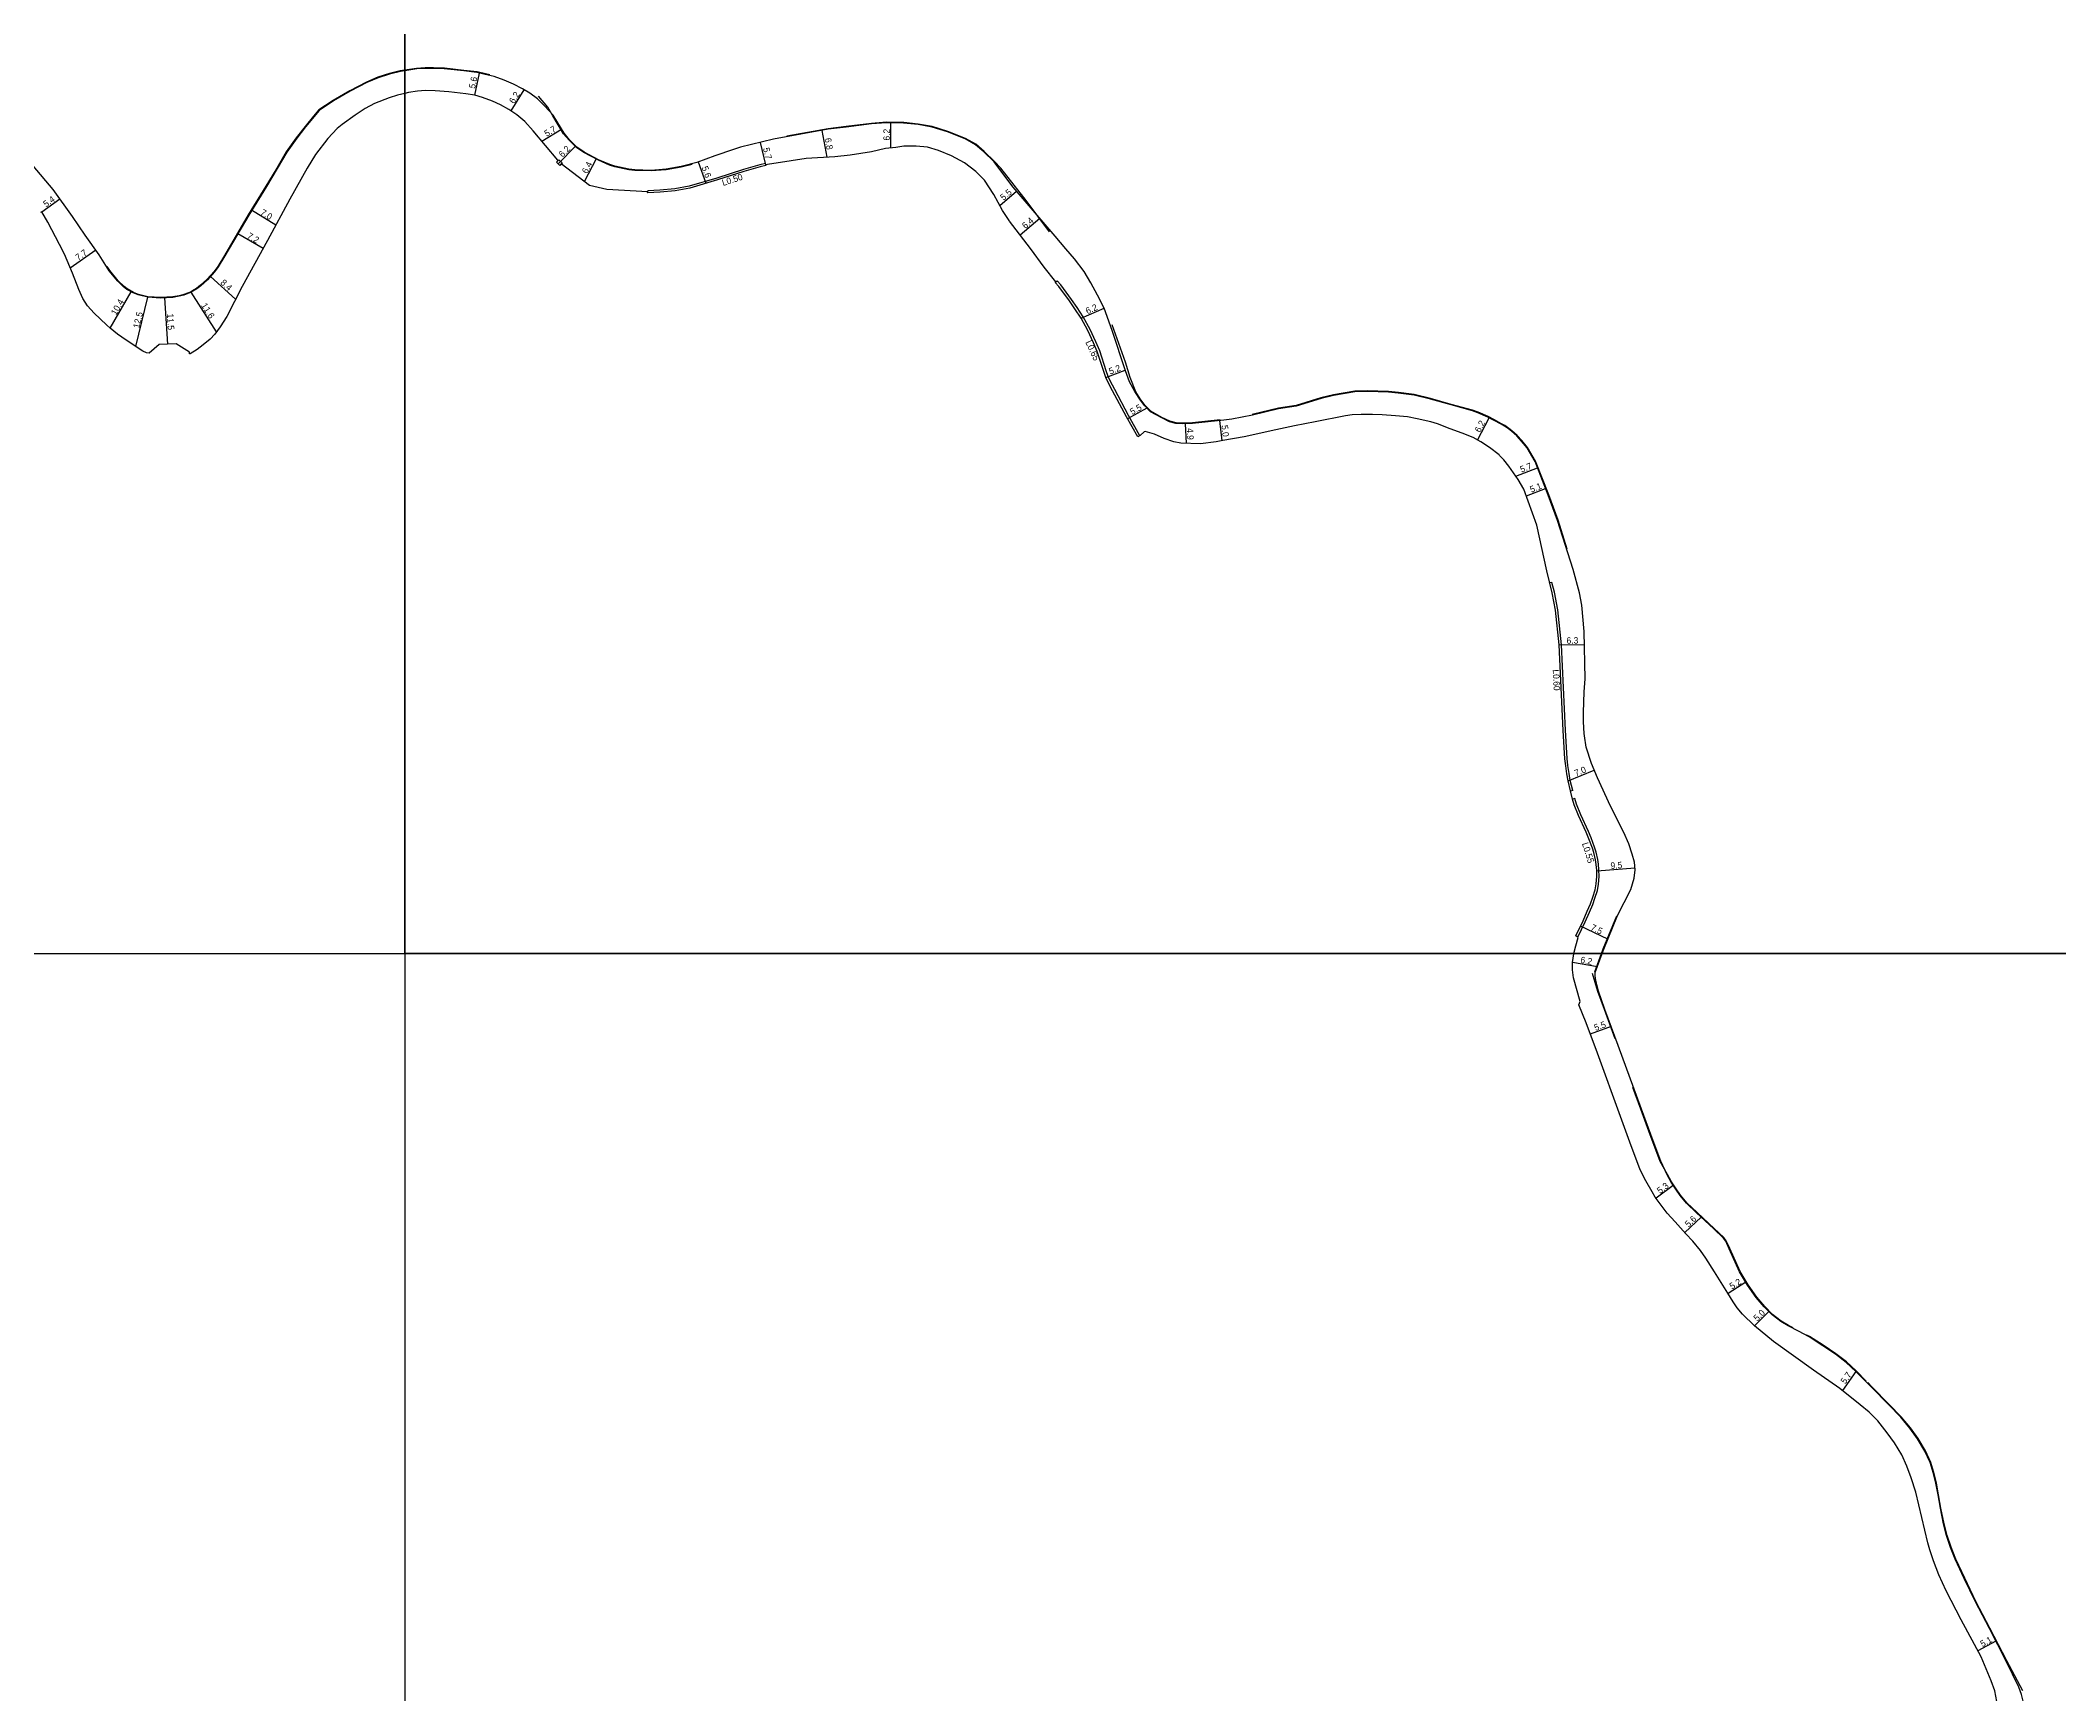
# Model space of a CAD drawing. Header units: metres. Extents: x -28000 to -23998, y -90000 to -87000.
# Drawn here: x -24890.2 to -24390.4, y -88383.4 to -87973.9 of the extents above; entities that cross this region are included whole.
import ezdxf

# ---------------------------------------------------------------- set-up
doc = ezdxf.new("R2010")
doc.units = ezdxf.units.M
doc.header["$LTSCALE"] = 2.5
for name, color, linetype in [('側溝・桝', 7, 'Continuous'), ('図郭', 7, 'Continuous'), ('幅員', 7, 'Continuous'), ('歩道・分離帯・安全施設', 7, 'Continuous'), ('道路', 7, 'Continuous')]:
    doc.layers.add(name, color=color, linetype=linetype)
doc.styles.get("Standard").update_dxf_attribs({"font": ''})
doc.styles.get('Standard').set_extended_font_data('@MS PGothic')

msp = doc.modelspace()

# ---------------------------------------------------------------- linework, layer by layer
at = {"layer": '側溝・桝'}
msp.add_lwpolyline([(-24761.6, -88004.88), (-24762.45, -88004.09), (-24761.88, -88003.48), (-24761.03, -88004.27)], close=True, dxfattribs=at)
for points in [[(-24710.68, -88004.39), (-24712.14, -88004.75), (-24716.18, -88005.89), (-24722.72, -88008.01), (-24729.56, -88010.05), (-24733.14, -88010.64), (-24736.82, -88011), (-24739.84, -88011.14)], [(-24710.61, -88004.71), (-24710.68, -88004.39)], [(-24739.86, -88011.41), (-24739.84, -88011.14)], [(-24638.83, -88033.71), (-24638.48, -88033.44)], [(-24618.02, -88071.8), (-24620.84, -88066.78), (-24624.27, -88060.39), (-24625.42, -88058.22), (-24625.89, -88057.14), (-24626.35, -88055.73), (-24627.99, -88050.74), (-24628.91, -88048.52), (-24630.32, -88045.47), (-24632.06, -88042.4), (-24633.59, -88040.06), (-24634.97, -88038.06), (-24637.64, -88034.42), (-24638.48, -88033.44)], [(-24516.04, -88108.11), (-24516.6, -88108.24)], [(-24510.9, -88159.65), (-24510.91, -88159.6), (-24511.5, -88157.11), (-24511.77, -88155.44), (-24512.08, -88153.43), (-24512.25, -88151.72), (-24512.72, -88144.71), (-24513.71, -88123.54), (-24514.63, -88114.88), (-24515.44, -88110.56), (-24516.04, -88108.11)], [(-24510.9, -88159.65), (-24511.46, -88159.79)], [(-24510.38, -88161.62), (-24510.94, -88161.77)], [(-24509.61, -88195.94), (-24507.79, -88192.12), (-24506.77, -88189.73), (-24505.97, -88187.85), (-24505.4, -88186.24), (-24504.81, -88184.34), (-24504.51, -88182.82), (-24504.37, -88180.95), (-24504.41, -88179.28), (-24504.5, -88177.89), (-24504.69, -88176.67), (-24505.13, -88174.85), (-24505.5, -88173.68), (-24506.35, -88171.35), (-24507.03, -88169.74), (-24508.91, -88165.63), (-24509.97, -88162.98), (-24510.38, -88161.62)]]:
    msp.add_lwpolyline(points, dxfattribs=at)
at = {"layer": '図郭'}
for points in [[(-25600, -88200), (-24800, -88200), (-24800, -87600), (-25600, -87600)], [(-24800, -88200), (-24000, -88200), (-24000, -87600), (-24800, -87600)], [(-24800, -88800), (-24000, -88800), (-24000, -88200), (-24800, -88200)]]:
    msp.add_lwpolyline(points, close=True, dxfattribs=at)
at = {"layer": '幅員', "flags": 128}
for points in [[(-24782.68, -87987.52), (-24781.5, -87982.02)], [(-24773.68, -87991.39), (-24770.44, -87986.15)], [(-24679.69, -88000.56), (-24679.65, -87994.36)], [(-24766.08, -87998.86), (-24761.18, -87995.92)], [(-24762.04, -88004.47), (-24757.68, -88000.04)], [(-24710.61, -88004.71), (-24711.94, -87999.2)], [(-24695.46, -88002.87), (-24696.69, -87996.21)], [(-24755.5, -88008.89), (-24752.52, -88003.19)], [(-24725.37, -88009.32), (-24727.3, -88004.03)], [(-24889.78, -88016.33), (-24885.36, -88013.18)], [(-24652.72, -88014.8), (-24648.58, -88011.25)], [(-24831.93, -88019.66), (-24837.89, -88015.99)], [(-24647.65, -88022.1), (-24642.82, -88017.96)], [(-24835.07, -88025.44), (-24841.32, -88021.81)], [(-24882.81, -88030.22), (-24876.48, -88025.8)], [(-24841.84, -88037.97), (-24848.06, -88032.35)], [(-24872.91, -88045.16), (-24867.71, -88036.15)], [(-24866.53, -88049.71), (-24863.58, -88037.53)], [(-24858.65, -88049.14), (-24859.33, -88037.68)], [(-24846.61, -88046.1), (-24852.83, -88036.29)], [(-24632.59, -88042.73), (-24626.91, -88040.2)], [(-24626.48, -88057.36), (-24621.66, -88055.55)], [(-24616.3, -88064.95), (-24621.08, -88067.64)], [(-24606.51, -88073.66), (-24606.74, -88068.82)], [(-24597.7, -88073.04), (-24598.22, -88068.05)], [(-24534.45, -88072.86), (-24531.61, -88067.37)], [(-24524.95, -88081.78), (-24519.62, -88079.7)], [(-24522.37, -88086.69), (-24517.62, -88084.83)], [(-24514.28, -88123.59), (-24507.98, -88123.46)], [(-24512.06, -88157.22), (-24505.59, -88154.58)], [(-24495.46, -88178.87), (-24504.96, -88179.55)], [(-24502.24, -88196.44), (-24508.96, -88193.23)], [(-24504.81, -88203.25), (-24510.93, -88202.23)], [(-24501.39, -88218.01), (-24506.55, -88219.91)], [(-24486.01, -88257.4), (-24490.24, -88260.57)], [(-24479.12, -88265.23), (-24483.19, -88269.06)], [(-24468.05, -88281.36), (-24472.46, -88284.11)], [(-24465.89, -88292.15), (-24462.35, -88288.62)], [(-24440.86, -88303.42), (-24444.13, -88308.14)], [(-24406.17, -88370.2), (-24410.63, -88372.62)]]:
    msp.add_lwpolyline(points, dxfattribs=at)
at = {"layer": '歩道・分離帯・安全施設'}
for points in [[(-24800, -87981.32), (-24801.1, -87981.49), (-24803.79, -87982.12), (-24806.63, -87983.06), (-24809.46, -87984.23), (-24813.59, -87986.4), (-24817.67, -87988.78), (-24821.24, -87991.14), (-24822.55, -87992.68), (-24824.67, -87995.24), (-24826.85, -87998.07), (-24829.32, -88001.48), (-24831.68, -88005.53), (-24834.37, -88009.99), (-24838.74, -88017.09), (-24844.62, -88027.19), (-24846.26, -88029.87), (-24847.16, -88031.14), (-24848.95, -88033.11), (-24850.52, -88034.56), (-24851.55, -88035.31), (-24852.49, -88035.9), (-24852.89, -88036.16), (-24854.67, -88036.83), (-24855.82, -88037.14), (-24857.38, -88037.42), (-24860.45, -88037.6), (-24863.56, -88037.38), (-24865.89, -88036.81), (-24867.12, -88036.32), (-24868.66, -88035.43), (-24869.47, -88034.84), (-24870.93, -88033.45), (-24873.01, -88030.92), (-24873.67, -88029.86)], [(-24778.97, -87982.45), (-24780.01, -87982.18), (-24782.1, -87981.74), (-24785.37, -87981.34), (-24790.19, -87980.83), (-24792.88, -87980.71), (-24794.9, -87980.73), (-24797.04, -87980.85), (-24800, -87981.32)], [(-24728.88, -88004.62), (-24731.54, -88005.3), (-24735.25, -88005.95), (-24739.01, -88006.25), (-24743.05, -88006.12), (-24744.55, -88005.95), (-24748.01, -88005.23), (-24749.3, -88004.81), (-24752.07, -88003.6), (-24755.68, -88001.71), (-24757.47, -88000.45), (-24759.33, -87998.62), (-24760.69, -87997.02), (-24763.36, -87992.59), (-24764.59, -87990.44), (-24766.85, -87987.72)], [(-24640.42, -88021.33), (-24646.39, -88013.26), (-24649.15, -88009.75), (-24652.44, -88005.54), (-24654.01, -88003.92), (-24656.56, -88001.4), (-24658.66, -87999.63), (-24661.18, -87998.18), (-24665.59, -87996.46), (-24669.41, -87995.26), (-24672.88, -87994.64), (-24676.5, -87994.23), (-24680.78, -87994.2), (-24684.48, -87994.47), (-24690.76, -87995.28), (-24695.22, -87995.78), (-24705.39, -87997.65)], [(-24619.06, -88060.92), (-24620.43, -88057.34), (-24621.6, -88053.59), (-24624.89, -88044.36)], [(-24598.16, -88067.89), (-24604.99, -88068.59), (-24607.37, -88068.7), (-24609.08, -88068.62), (-24610.64, -88068.18), (-24612.57, -88067.27), (-24615.3, -88065.72), (-24616.73, -88064.32), (-24617.78, -88062.91), (-24619.06, -88060.92)], [(-24512.25, -88099.85), (-24514.55, -88092.73), (-24516.83, -88086.43), (-24520.09, -88078.08), (-24522.08, -88074.73), (-24523.47, -88073.01), (-24524.67, -88071.72), (-24526, -88070.56), (-24526.72, -88069.99), (-24527.74, -88069.29), (-24528.55, -88068.81), (-24530.42, -88067.81), (-24531.86, -88067.07), (-24534.35, -88065.96), (-24535.68, -88065.5), (-24540.99, -88064.04), (-24546.07, -88062.58), (-24550.14, -88061.58), (-24554.06, -88061.08), (-24556.53, -88060.88), (-24561.68, -88060.7), (-24564.83, -88060.8), (-24570.12, -88061.67), (-24573.21, -88062.42), (-24579.35, -88064.32), (-24583.74, -88064.99), (-24590.21, -88066.55)], [(-24503.8, -88200), (-24503.37, -88198.8), (-24500.01, -88190.64)], [(-24505.42, -88204.52), (-24503.8, -88200)], [(-24500.41, -88221.1), (-24503.07, -88213.86), (-24504.71, -88209.37), (-24505.98, -88204.93)], [(-24489.25, -88251.47), (-24491.75, -88244.85), (-24494.06, -88238.52), (-24496.03, -88233.12)], [(-24456.34, -88292.63), (-24457.48, -88292.04), (-24459.35, -88290.95), (-24461.45, -88289.31), (-24463.38, -88287.38), (-24465.36, -88285.08), (-24467.49, -88282.01), (-24469.46, -88278.73), (-24472.06, -88273), (-24472.9, -88271.09), (-24473.51, -88270.31), (-24475.89, -88268.02), (-24480.12, -88264.09), (-24482.65, -88261.69), (-24484.22, -88259.8), (-24485.28, -88258.25), (-24486.43, -88256.47), (-24487.44, -88254.68), (-24489.25, -88251.47)], [(-24438.25, -88305.82), (-24440.75, -88303.32), (-24443.15, -88301.09), (-24445.75, -88299.06), (-24448.92, -88296.94), (-24452.31, -88294.78), (-24452.97, -88294.43)], [(-24399.5, -88382.52), (-24403.46, -88375.06), (-24407.66, -88367.03), (-24411.1, -88360.37), (-24413.87, -88354.65), (-24416.12, -88349.89), (-24417.26, -88346.94), (-24418.25, -88344.05), (-24419.01, -88341.17), (-24419.77, -88337.29), (-24420.34, -88333.97), (-24420.89, -88331.03), (-24421.52, -88328.44), (-24422.3, -88325.95), (-24423.61, -88323.13), (-24425.42, -88320.04), (-24427.32, -88317.41), (-24429.59, -88314.68), (-24432.58, -88311.59), (-24436.87, -88307.21), (-24437.87, -88306.2)]]:
    msp.add_lwpolyline(points, dxfattribs=at)
at = {"layer": '道路'}
for points in [[(-24800, -87981.47), (-24801.07, -87981.63), (-24803.75, -87982.26), (-24806.57, -87983.2), (-24809.4, -87984.36), (-24813.52, -87986.53), (-24817.59, -87988.9), (-24821.14, -87991.25), (-24822.44, -87992.78), (-24824.55, -87995.34), (-24826.73, -87998.16), (-24829.19, -88001.56), (-24831.55, -88005.61), (-24834.24, -88010.07), (-24838.62, -88017.17), (-24844.49, -88027.27), (-24846.13, -88029.95), (-24847.05, -88031.23), (-24848.84, -88033.22), (-24850.43, -88034.67), (-24851.46, -88035.44), (-24852.41, -88036.03), (-24852.83, -88036.29), (-24854.63, -88036.97), (-24855.79, -88037.28), (-24857.36, -88037.57), (-24860.45, -88037.75), (-24863.58, -88037.53), (-24865.94, -88036.95), (-24867.19, -88036.45), (-24868.75, -88035.56), (-24869.57, -88034.95), (-24871.04, -88033.55), (-24873.13, -88031.01), (-24875.65, -88026.99), (-24879.05, -88022.11), (-24882.25, -88017.54), (-24887.01, -88010.86), (-24891.93, -88004.97)], [(-24503.64, -88200), (-24503.23, -88198.86), (-24499.82, -88190.59), (-24496.54, -88184.15), (-24495.67, -88181.32), (-24495.42, -88179.25), (-24495.61, -88177.39), (-24496.16, -88175.4), (-24497.01, -88172.86), (-24498.24, -88170.03), (-24501.53, -88163.46), (-24504.8, -88156.51), (-24506.26, -88152.95), (-24507.54, -88148.88), (-24508.01, -88146.05), (-24508.08, -88145.47), (-24508.23, -88142.59), (-24508.25, -88140.32), (-24508.07, -88135.23), (-24507.81, -88131.95), (-24508.05, -88120.26), (-24508.68, -88113.7), (-24509.22, -88110.67), (-24510.77, -88104.92), (-24514.69, -88092.78), (-24516.97, -88086.48), (-24520.23, -88078.15), (-24522.2, -88074.82), (-24523.58, -88073.11), (-24524.77, -88071.82), (-24526.1, -88070.67), (-24526.8, -88070.11), (-24527.82, -88069.41), (-24528.62, -88068.94), (-24530.49, -88067.95), (-24531.93, -88067.21), (-24534.4, -88066.1), (-24535.73, -88065.65), (-24541.03, -88064.18), (-24546.11, -88062.73), (-24550.16, -88061.73), (-24554.07, -88061.23), (-24556.54, -88061.03), (-24561.68, -88060.85), (-24564.82, -88060.95), (-24570.09, -88061.82), (-24573.17, -88062.57), (-24579.32, -88064.47), (-24583.72, -88065.14), (-24590.18, -88066.7), (-24595.27, -88067.7), (-24597.27, -88067.95), (-24604.98, -88068.74), (-24607.37, -88068.85), (-24609.1, -88068.77), (-24610.69, -88068.32), (-24612.64, -88067.4), (-24615.39, -88065.84), (-24616.84, -88064.42), (-24617.9, -88063), (-24619.27, -88060.88), (-24620.58, -88058.43), (-24621.58, -88055.75), (-24624.9, -88045.76), (-24626.91, -88040.2), (-24628.53, -88036.99), (-24630.15, -88033.98), (-24631.83, -88031.16), (-24634.2, -88028.04), (-24636.34, -88025.53), (-24639.04, -88022.36), (-24649.44, -88010.24), (-24653.18, -88005.21), (-24654.13, -88004.02), (-24656.66, -88001.51), (-24658.75, -87999.75), (-24661.25, -87998.31), (-24665.64, -87996.6), (-24669.45, -87995.41), (-24672.9, -87994.78), (-24676.51, -87994.38), (-24680.78, -87994.35), (-24684.47, -87994.62), (-24690.74, -87995.43), (-24695.2, -87995.93), (-24708.68, -87998.41), (-24716.91, -88000.39), (-24718.65, -88000.93), (-24723.2, -88002.53), (-24727.69, -88004.17), (-24731.57, -88005.15), (-24735.27, -88005.8), (-24739.01, -88006.1), (-24743.04, -88005.97), (-24744.53, -88005.8), (-24747.97, -88005.09), (-24749.25, -88004.67), (-24752, -88003.46), (-24755.6, -88001.58), (-24757.37, -88000.34), (-24759.22, -87998.52), (-24760.57, -87996.93), (-24763.29, -87992.4), (-24765.37, -87990.1), (-24767.17, -87988.42), (-24769.02, -87987.03), (-24770.86, -87985.89), (-24773.09, -87984.72), (-24775.35, -87983.76), (-24777.89, -87982.89), (-24780.05, -87982.33), (-24782.12, -87981.88), (-24785.39, -87981.49), (-24790.2, -87980.98), (-24792.89, -87980.86), (-24794.9, -87980.88), (-24797.02, -87981), (-24800, -87981.47)], [(-24800, -87987.04), (-24801.81, -87987.47), (-24803.82, -87988.12), (-24807.46, -87989.51), (-24809.8, -87990.82), (-24812.29, -87992.47), (-24815.46, -87994.73), (-24816.71, -87995.75), (-24819.02, -87998.2), (-24822.09, -88002.19), (-24824.13, -88005.55), (-24828.43, -88013.19), (-24833.99, -88023.48), (-24840.26, -88034.88), (-24844.03, -88042.28), (-24845.64, -88044.82), (-24846.99, -88046.61), (-24848.12, -88047.86), (-24849.86, -88049.3), (-24851.39, -88050.47), (-24853.07, -88051.5), (-24853.3, -88051.48), (-24853.27, -88051.1), (-24856.57, -88049.07), (-24860.74, -88049.2), (-24863.25, -88051.33), (-24863.87, -88051.27), (-24864.84, -88050.83), (-24868.98, -88048.1), (-24871.09, -88046.66), (-24872.91, -88045.16), (-24873.84, -88044.37), (-24876.9, -88041.48), (-24878.5, -88039.62), (-24879.67, -88037.85), (-24880.64, -88035.59), (-24882.25, -88031.57), (-24884.2, -88026.88), (-24885.43, -88024.48), (-24888.35, -88018.91)], [(-24510.63, -88200), (-24510.15, -88198.11), (-24509.54, -88195.99), (-24510.1, -88195.61), (-24508.32, -88191.88), (-24507.3, -88189.5), (-24506.51, -88187.64), (-24505.95, -88186.06), (-24505.37, -88184.19), (-24505.08, -88182.75), (-24504.95, -88180.93), (-24504.98, -88179.31), (-24505.08, -88177.96), (-24505.25, -88176.78), (-24505.69, -88175), (-24506.05, -88173.86), (-24506.89, -88171.56), (-24507.56, -88169.97), (-24509.44, -88165.85), (-24510.52, -88163.17), (-24510.93, -88161.78), (-24511.47, -88159.74), (-24512.06, -88157.22), (-24512.34, -88155.53), (-24512.65, -88153.51), (-24512.82, -88151.77), (-24513.3, -88144.74), (-24514.28, -88123.59), (-24515.2, -88114.96), (-24516.01, -88110.68), (-24517.34, -88105.23), (-24519.76, -88093.94), (-24522.97, -88085.02), (-24524.38, -88082.59), (-24526.7, -88079.32), (-24527.92, -88077.8), (-24528.99, -88076.72), (-24529.13, -88076.56), (-24531.51, -88074.67), (-24533.68, -88073.28), (-24535.58, -88072.24), (-24538.26, -88071.18), (-24541.2, -88070.07), (-24544.35, -88068.87), (-24546.06, -88068.34), (-24549.37, -88067.58), (-24551.83, -88067.14), (-24554.77, -88066.85), (-24558.03, -88066.58), (-24560.49, -88066.5), (-24563.24, -88066.51), (-24565.53, -88066.66), (-24567.13, -88066.89), (-24574.62, -88068.35), (-24579.73, -88069.35), (-24584.37, -88070.34), (-24592.22, -88072.06), (-24597.52, -88073.01), (-24599.19, -88073.31), (-24603.01, -88073.8), (-24607.94, -88073.61), (-24609.65, -88073.32), (-24612, -88072.45), (-24614.45, -88071.41), (-24616.71, -88070.76), (-24616.98, -88070.8), (-24617.95, -88071.76), (-24618.58, -88072.07), (-24621.39, -88067.08), (-24624.83, -88060.69), (-24625.98, -88058.49), (-24626.48, -88057.36), (-24626.94, -88055.92), (-24628.58, -88050.96), (-24629.48, -88048.77), (-24630.88, -88045.75), (-24632.59, -88042.73), (-24634.11, -88040.4), (-24635.48, -88038.43), (-24638.13, -88034.81), (-24638.97, -88033.83), (-24638.83, -88033.71), (-24641.69, -88030.04), (-24645.07, -88025.47), (-24650.3, -88018.64), (-24650.39, -88018.5), (-24652.05, -88016.04), (-24654.19, -88012.08), (-24656.5, -88008.55), (-24658.67, -88006.34), (-24661.43, -88004.24), (-24664.64, -88002.48), (-24667.92, -88001.17), (-24670.64, -88000.35), (-24673.38, -88000.1), (-24676.45, -88000.13), (-24678.48, -88000.41), (-24680.96, -88000.72), (-24684.45, -88001.48), (-24689.74, -88002.37), (-24693.57, -88002.75), (-24700.67, -88003.2), (-24704.33, -88003.72), (-24710.18, -88004.64), (-24710.61, -88004.71), (-24710.58, -88004.86), (-24712.02, -88005.24), (-24716.04, -88006.36), (-24722.57, -88008.48), (-24729.45, -88010.54), (-24733.07, -88011.14), (-24736.78, -88011.49), (-24739.87, -88011.64), (-24739.86, -88011.41), (-24750, -88010.82), (-24754.23, -88009.84), (-24761.26, -88004.52), (-24761.6, -88004.88), (-24762.45, -88004.09), (-24762.04, -88003.65), (-24762.13, -88003.56), (-24768.21, -87996.32), (-24768.23, -87996.31), (-24770.28, -87994.03), (-24772.22, -87992.37), (-24774.21, -87991.04), (-24776.26, -87989.9), (-24778.24, -87988.96), (-24780.72, -87988.1), (-24782.68, -87987.52), (-24784.89, -87987.19), (-24789.04, -87986.69), (-24792.42, -87986.39), (-24794.85, -87986.37), (-24796.83, -87986.53), (-24799.03, -87986.81), (-24800, -87987.04)], [(-24888.35, -88018.91), (-24889.78, -88016.33), (-24890.17, -88016.53)], [(-24405.94, -88385.15), (-24406.43, -88382.54), (-24407.33, -88380.06), (-24409.84, -88374.07), (-24414.8, -88364.92), (-24418.5, -88357.71), (-24420.27, -88353.78), (-24421.59, -88350.35), (-24422.48, -88347.58), (-24423.01, -88345.85), (-24425.99, -88333.31), (-24427.15, -88329.75), (-24428.19, -88326.91), (-24429.41, -88324.12), (-24431.29, -88321.14), (-24433.09, -88318.6), (-24435.4, -88315.68), (-24437.5, -88313.52), (-24439.75, -88311.72), (-24444.8, -88307.67), (-24451.32, -88303.15), (-24461.22, -88295.99), (-24465.89, -88292.15), (-24468.92, -88289.22), (-24470.18, -88287.68), (-24471.18, -88286.2), (-24472.5, -88284.05), (-24475.79, -88278.75), (-24477.93, -88275.4), (-24479.3, -88273.48), (-24481.19, -88271.18), (-24482.93, -88269.33), (-24485.59, -88266.43), (-24487.49, -88264.23), (-24490.46, -88260.27), (-24491.28, -88259), (-24492.78, -88256.26), (-24494.19, -88253.54), (-24496.76, -88246.71), (-24499.09, -88240.35), (-24504.81, -88224.64), (-24507.56, -88217.16), (-24509.4, -88212.67), (-24509.07, -88211.83), (-24510.71, -88205.98), (-24510.97, -88204.02), (-24510.93, -88202.23), (-24510.64, -88200.03), (-24510.63, -88200)], [(-24399.3, -88385.42), (-24399.87, -88383.39), (-24400.53, -88381.56), (-24403.59, -88375.12), (-24407.79, -88367.1), (-24411.24, -88360.44), (-24414.01, -88354.71), (-24416.26, -88349.95), (-24417.4, -88346.99), (-24418.4, -88344.09), (-24419.15, -88341.2), (-24419.92, -88337.32), (-24420.49, -88334), (-24421.04, -88331.06), (-24421.66, -88328.48), (-24422.44, -88326.01), (-24423.74, -88323.2), (-24425.55, -88320.12), (-24427.44, -88317.51), (-24429.7, -88314.79), (-24432.69, -88311.69), (-24436.97, -88307.32), (-24440.86, -88303.42), (-24443.25, -88301.2), (-24445.84, -88299.18), (-24449, -88297.06), (-24452.39, -88294.91), (-24454.99, -88293.5), (-24457.55, -88292.17), (-24459.43, -88291.07), (-24461.55, -88289.42), (-24463.49, -88287.48), (-24465.48, -88285.17), (-24467.61, -88282.09), (-24469.59, -88278.8), (-24472.19, -88273.06), (-24473.03, -88271.17), (-24473.62, -88270.41), (-24475.99, -88268.13), (-24480.23, -88264.2), (-24482.76, -88261.79), (-24484.34, -88259.89), (-24485.4, -88258.33), (-24486.56, -88256.55), (-24487.57, -88254.75), (-24489.11, -88251.42), (-24491.61, -88244.8), (-24493.92, -88238.47), (-24499.65, -88222.75), (-24502.93, -88213.81), (-24504.56, -88209.33), (-24504.94, -88207.74), (-24505.3, -88206.15), (-24505.34, -88205.43), (-24505.32, -88204.67), (-24503.64, -88200)]]:
    msp.add_lwpolyline(points, dxfattribs=at)

# ---------------------------------------------------------------- texts
at = {"layer": '側溝・桝'}
for s, rotation, p in [('L0.50', 17.9802, (-24721.18, -88009.98)), ('L0.65', 294.9492, (-24631.57, -88048.65)), ('L0.60', 272.671, (-24515.85, -88129.69)), ('L0.55', 287.513, (-24508.65, -88172.77))]:
    msp.add_text(s, height=1.6, rotation=rotation, dxfattribs=at).set_placement(p)
at = {"layer": '幅員'}
for s, rotation, p in [('5.6', 77.9118, (-24782.6, -87985.96)), ('6.2', 58.2667, (-24772.94, -87989.73)), ('5.7', 31.0056, (-24764.84, -87997.83)), ('6.2', 45.4282, (-24760.93, -88002.99)), ('6.8', 280.4282, (-24696.06, -87998.23)), ('6.2', 89.6482, (-24679.93, -87998.73)), ('6.4', 62.4214, (-24754.83, -88007.07)), ('5.6', 290.0445, (-24726.54, -88005.39)), ('5.7', 283.5448, (-24711.33, -88000.66)), ('5.4', 35.4677, (-24888.77, -88015.31)), ('5.5', 40.6359, (-24651.78, -88013.67)), ('7.0', 328.3502, (-24835.87, -88016.94)), ('6.4', 40.6359, (-24646.38, -88020.69)), ('7.2', 329.8385, (-24839.16, -88022.78)), ('7.7', 34.9422, (-24880.81, -88028.52)), ('8.4', 317.9067, (-24845.75, -88034.1)), ('10.4', 60.0481, (-24871.44, -88042.11)), ('11.6', 302.3698, (-24850.47, -88039.55)), ('6.2', 23.9962, (-24631.02, -88041.75)), ('12.5', 76.4187, (-24865.72, -88045.31)), ('11.5', 273.3871, (-24858.85, -88041.6)), ('5.2', 20.5665, (-24625.36, -88056.67)), ('5.5', 29.3497, (-24619.93, -88066.7)), ('4.9', 272.6616, (-24606.44, -88069.94)), ('5.0', 275.881, (-24597.84, -88069.23)), ('6.2', 62.6724, (-24533.84, -88071.13)), ('5.7', 21.3483, (-24523.56, -88080.97)), ('5.1', 21.3483, (-24521.13, -88085.93)), ('6.3', 1.1662, (-24512.42, -88123.3)), ('7.0', 22.2147, (-24510.11, -88156.16)), ('9.5', 4.0879, (-24501.5, -88179.05)), ('7.5', 334.4965, (-24506.63, -88194.07)), ('6.2', 350.5482, (-24509.09, -88202.29)), ('5.5', 20.1996, (-24505.26, -88219.17)), ('5.3', 36.8752, (-24489.3, -88259.55)), ('5.6', 43.2987, (-24482.25, -88267.84)), ('5.2', 31.8658, (-24471.48, -88283.2)), ('5.0', 44.8819, (-24465.22, -88291.13)), ('5.7', 55.2199, (-24443.42, -88306.68)), ('5.1', 28.459, (-24409.5, -88371.73))]:
    msp.add_text(s, height=1.6, rotation=rotation, dxfattribs=at).set_placement(p)

doc.saveas('drawing.dxf')
